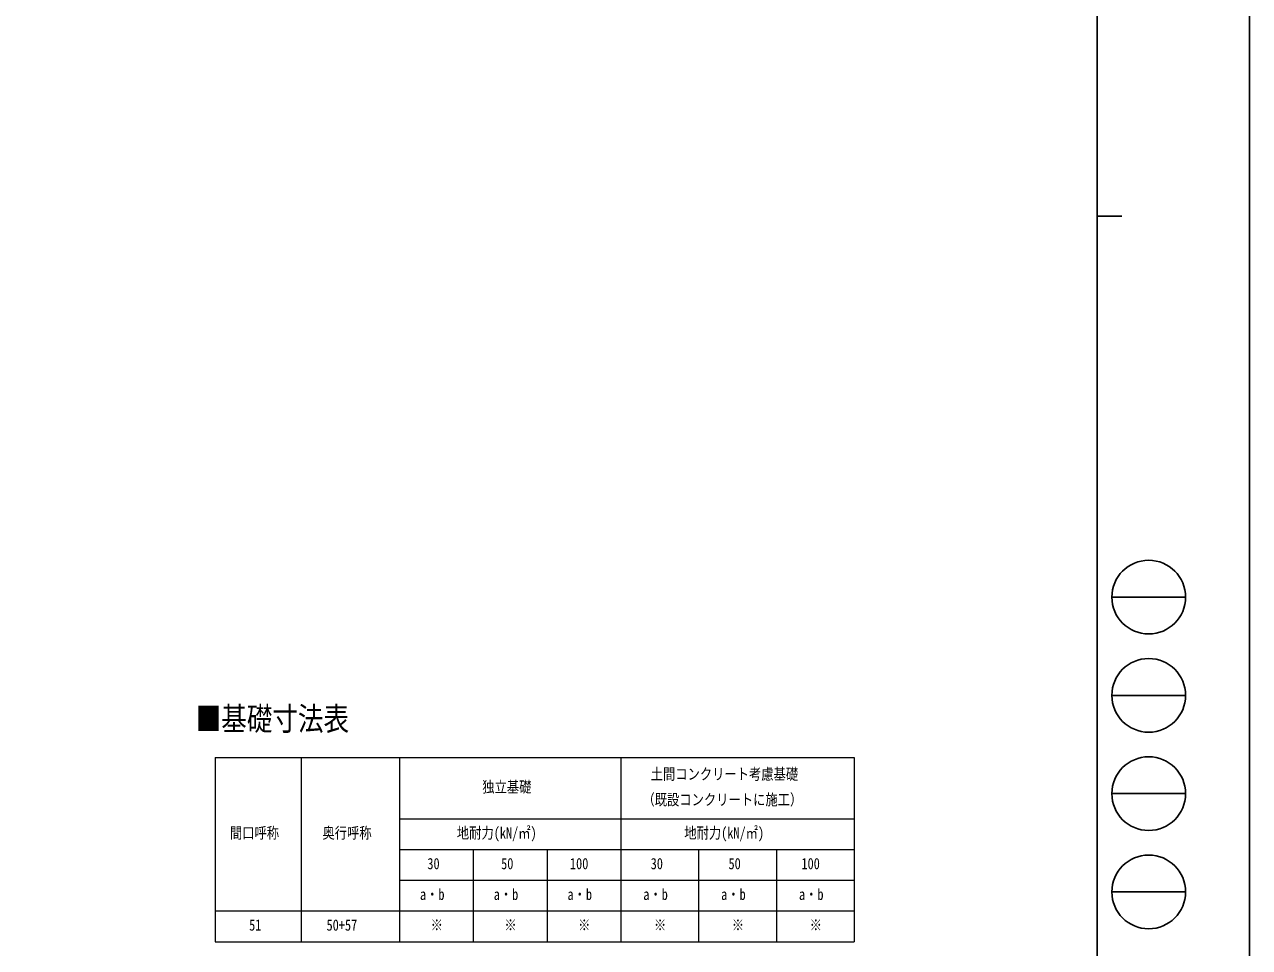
# Model space of a CAD drawing. Units: millimetres, scale not verified. Extents: x -16820 to 16820, y -11880 to 11880.
# Drawn here: x 6855 to 16820, y -5453 to 2062 of the extents above; entities that cross this region are included whole.
import ezdxf
from ezdxf.enums import TextEntityAlignment as Align

# ---------------------------------------------------------------- set-up
doc = ezdxf.new("R2010")
doc.units = ezdxf.units.MM
doc.header["$LTSCALE"] = 40
doc.layers.add('0-1_TABLE1', color=7, linetype='Continuous', lineweight=18)
doc.layers.add('0-2_USER1', color=3, linetype='Continuous')
doc.layers.add('0-7_YKK_ZWAK', color=7, linetype='Continuous')
doc.styles.add('ＭＳ ゴシック', font='')
doc.styles.get('ＭＳ ゴシック').set_extended_font_data('MS Gothic')

msp = doc.modelspace()

# ---------------------------------------------------------------- linework, layer by layer
at = {"layer": '0-1_TABLE1'}
for p, q in [((8405.11, -3905.35), (13605.11, -3905.35)), ((8405.11, -3905.35), (8405.11, -5405.35)), ((9105.11, -3905.35), (9105.11, -5405.35)), ((9905.11, -4405.35), (13605.11, -4405.35)), ((9905.11, -4655.35), (13605.11, -4655.35)), ((10505.11, -4655.35), (10505.11, -5405.35)), ((11105.11, -4655.35), (11105.11, -5405.35)), ((12338.44, -4655.35), (12338.44, -5405.35)), ((12971.78, -4655.35), (12971.78, -5405.35)), ((9905.11, -4905.35), (13605.11, -4905.35))]:
    msp.add_line(p, q, dxfattribs=at)
for points in [[(9905.11, -3905.35), (9905.11, -4405.35), (9905.11, -5155.35), (9905.11, -5405.35)], [(11705.11, -3905.35), (11705.11, -4405.35), (11705.11, -4655.35), (11705.11, -4905.35), (11705.11, -5405.35)], [(13605.11, -3905.35), (13605.11, -4655.35), (13605.11, -4905.35), (13605.11, -5405.35)], [(8405.11, -5155.35), (9105.11, -5155.35), (9905.11, -5155.35), (11105.11, -5155.35), (11705.11, -5155.35), (13605.11, -5155.35)], [(8405.11, -5405.35), (9905.11, -5405.35), (13605.11, -5405.35)]]:
    msp.add_lwpolyline(points, dxfattribs=at)
at = {"layer": '0-7_YKK_ZWAK'}
for p, q in [((15580.08, 11100), (15580.08, -10100)), ((15580.08, 500), (15780.08, 500)), ((15700.08, -2600), (16300.08, -2600)), ((15700.08, -3400), (16300.08, -3400)), ((15700.08, -4200), (16300.08, -4200)), ((15700.08, -5000), (16300.08, -5000))]:
    msp.add_line(p, q, dxfattribs=at)
msp.add_lwpolyline([(-16820, -11880), (16820, -11880), (16820, 11880), (-16820, 11880)], close=True, dxfattribs=at)
for centre in [(16000.08, -2600), (16000.08, -3400), (16000.08, -4200), (16000.08, -5000)]:
    msp.add_circle(centre, 300, dxfattribs=at)

# ---------------------------------------------------------------- texts
at = {"layer": '0-1_TABLE1', "style": 'ＭＳ ゴシック', "width": 0.8}
for s, p in [('土間コンクリート考慮基礎', (11948.44, -4113.68)), ('独立基礎', (10578.44, -4217.85)), ('（既設コンクリートに施工）', (11881.78, -4322.02)), ('間口呼称', (8525.11, -4592.85)), ('奥行呼称', (9278.44, -4592.85)), ('地耐力(kN/㎡)', (10371.78, -4592.85)), ('地耐力(kN/㎡)', (12221.78, -4592.85)), ('30', (10131.78, -4842.85)), ('50', (10731.78, -4842.85)), ('100', (11291.78, -4842.85)), ('30', (11948.44, -4842.85)), ('50', (12581.78, -4842.85)), ('100', (13175.11, -4842.85)), ('a・b', (10071.78, -5092.85)), ('a・b', (10671.78, -5092.85)), ('a・b', (11271.78, -5092.85)), ('a・b', (11888.44, -5092.85)), ('a・b', (12521.78, -5092.85)), ('a・b', (13155.11, -5092.85)), ('51', (8681.78, -5342.85)), ('50+57', (9311.78, -5342.85)), ('※', (10158.44, -5342.85)), ('※', (10758.44, -5342.85)), ('※', (11358.44, -5342.85)), ('※', (11975.11, -5342.85)), ('※', (12608.44, -5342.85)), ('※', (13241.78, -5342.85))]:
    msp.add_text(s, height=91.64, dxfattribs=at).set_placement(p, align=Align.BOTTOM_LEFT)
at = {"layer": '0-2_USER1', "style": 'ＭＳ ゴシック', "width": 0.8}
msp.add_text('■基礎寸法表', height=190.6, dxfattribs=at).set_placement((8247.06, -3742.57), align=Align.BOTTOM_LEFT)

doc.saveas('drawing.dxf')
